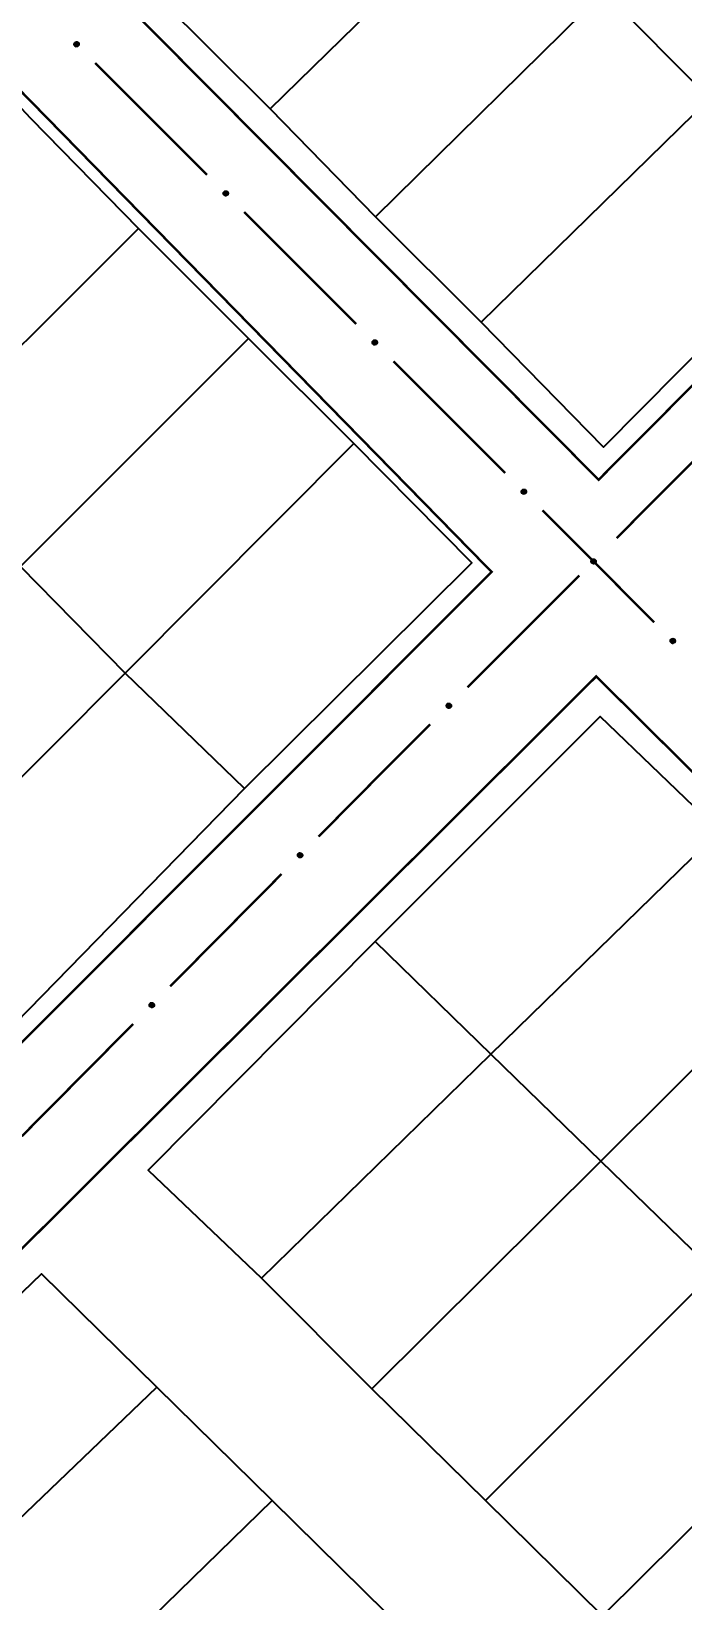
# Model space of a CAD drawing. Extents: x 205150 to 206910, y 4858726 to 4860849.
# Drawn here: x 205936.5 to 205985.9, y 4860398.1 to 4860517.1 of the extents above; entities that cross this region are included whole.
import ezdxf

# ---------------------------------------------------------------- set-up
doc = ezdxf.new("R2010")
doc.units = 0
doc.header["$LTSCALE"] = 1.5
doc.header["$MEASUREMENT"] = 0
doc.linetypes.add('TRACO_25', pattern=[8, 3, -1, 1, -1, 1, -1])
for name, color, linetype in [('CD-MALHA-LOTES', 7, 'CONTINUOUS'), ('RU-QUADRAS', 6, 'CONTINUOUS'), ('SV-EIXO-RUA-N-PAV', 6, 'CONTINUOUS'), ('SV-RUA-NAO-PAV-S-GUIA-C-GUIA', 7, 'CONTINUOUS'), ('SV-TXT-RUA-N-PAV-S-GUIA-C-GUIA', 7, 'CONTINUOUS')]:
    doc.layers.add(name, color=color, linetype=linetype)
doc.styles.add('ARIAL', font='ARIAL.TTF')

msp = doc.modelspace()

# ---------------------------------------------------------------- linework, layer by layer
at = {"layer": 'CD-MALHA-LOTES'}
for points in [[(205954.59, 4860511.24), (205971.92, 4860528.18)], [(205946.05, 4860519.76), (205954.59, 4860511.24)], [(205979.92, 4860520.13), (205962.59, 4860503.06)], [(205979.92, 4860520.13), (205987.97, 4860512.02)], [(205954.59, 4860511.24), (205962.59, 4860503.06)], [(205970.6, 4860495.06), (205987.97, 4860512.02)], [(205936.43, 4860510.52), (205944.6, 4860502.17)], [(205962.59, 4860503.06), (205970.6, 4860495.06)], [(205996.97, 4860502.81), (205979.89, 4860485.57), (205970.6, 4860495.06)], [(205944.6, 4860502.17), (205927.34, 4860484.98)], [(205944.6, 4860502.17), (205952.96, 4860493.82)], [(205935.65, 4860476.52), (205952.96, 4860493.82)], [(205952.96, 4860493.82), (205960.94, 4860485.85)], [(205960.94, 4860485.85), (205943.58, 4860468.44)], [(205952.65, 4860459.7), (205969.9, 4860476.82), (205960.94, 4860485.85)], [(205935.65, 4860476.52), (205943.58, 4860468.44)], [(205943.58, 4860468.44), (205926.19, 4860451)], [(205952.65, 4860459.7), (205943.58, 4860468.44)], [(205988.7, 4860456.45), (205979.64, 4860465.15), (205962.56, 4860448.08)], [(205952.65, 4860459.7), (205935.24, 4860441.86), (205926.19, 4860451)], [(205971.35, 4860439.53), (205988.7, 4860456.45)], [(205962.56, 4860448.08), (205945.33, 4860430.73), (205953.94, 4860422.55)], [(205962.56, 4860448.08), (205971.35, 4860439.53)], [(205996.76, 4860448.4), (205979.69, 4860431.42)], [(205953.94, 4860422.55), (205971.35, 4860439.53)], [(205971.35, 4860439.53), (205979.69, 4860431.42)], [(205979.69, 4860431.42), (205962.32, 4860414.14)], [(205979.69, 4860431.42), (205988.32, 4860423.04)], [(205918.48, 4860404.79), (205937.25, 4860422.88), (205946, 4860414.28)], [(205970.93, 4860405.67), (205988.32, 4860423.04)], [(205962.32, 4860414.14), (205953.94, 4860422.55)], [(205927.38, 4860396.45), (205946, 4860414.28)], [(205946, 4860414.28), (205954.75, 4860405.68)], [(205970.93, 4860405.67), (205962.32, 4860414.14)], [(205997.33, 4860414.28), (205979.82, 4860396.93)], [(205954.75, 4860405.68), (205936.52, 4860387.89)], [(205954.75, 4860405.68), (205963.41, 4860397.15)], [(205979.82, 4860396.93), (205970.93, 4860405.67)]]:
    msp.add_lwpolyline(points, dxfattribs=at)
at = {"layer": 'RU-QUADRAS', "linetype": 'Continuous'}
msp.add_lwpolyline([(206019.38, 4860524.49), (205996.97, 4860502.81), (205979.89, 4860485.57), (205970.6, 4860495.06), (205962.59, 4860503.06), (205954.59, 4860511.24), (205946.05, 4860519.76)], dxfattribs=at)
at = {"layer": 'RU-QUADRAS'}
for points in [[(205859.47, 4860518.89), (205867.96, 4860510.27), (205876.3, 4860501.8), (205884.97, 4860492.54), (205893.02, 4860484.36), (205901.36, 4860476.17), (205909.85, 4860467.55), (205918.16, 4860459.03), (205926.19, 4860451), (205935.24, 4860441.86), (205952.65, 4860459.7), (205969.9, 4860476.82), (205960.94, 4860485.85), (205952.96, 4860493.82), (205944.6, 4860502.17), (205936.43, 4860510.52), (205928.45, 4860519.06)], [(206066.08, 4860380.88), (206057.3, 4860389.69), (206048.41, 4860398.01), (206040.12, 4860406.57), (206031.54, 4860414.6), (206023.48, 4860422.38), (206014.31, 4860431.12), (206005.37, 4860440.08), (205996.76, 4860448.4), (205988.7, 4860456.45), (205979.64, 4860465.15), (205962.56, 4860448.08), (205945.33, 4860430.73), (205953.94, 4860422.55), (205962.32, 4860414.14), (205970.93, 4860405.67), (205979.82, 4860396.93), (205988.43, 4860388.74), (205996.82, 4860380.21), (206005.43, 4860371.74), (206014.32, 4860363.55), (206022.83, 4860355.16), (206031.44, 4860346.42), (206044.78, 4860333.23)]]:
    msp.add_lwpolyline(points, dxfattribs=at)
msp.add_lwpolyline([(205937.25, 4860422.88), (205918.48, 4860404.79), (205902.09, 4860388.13), (205910.15, 4860379.95), (205919.05, 4860370.86), (205927.52, 4860362.54), (205936.61, 4860353.49), (205944.89, 4860345.05), (205958.21, 4860331.31), (205976.03, 4860333.46), (205991.72, 4860335), (206010.49, 4860335.16), (206027.57, 4860334.88), (205998.45, 4860362.96), (205989.56, 4860371.56), (205980.64, 4860380.08), (205971.88, 4860388.83), (205963.41, 4860397.15), (205954.75, 4860405.68), (205946, 4860414.28)], close=True, dxfattribs=at)
at = {"layer": 'SV-EIXO-RUA-N-PAV', "flags": 128}
for points in [[(205939.88, 4860516.32), (205939.93, 4860516.32), (205939.97, 4860516.31), (205940.01, 4860516.3), (205940.03, 4860516.27), (205940.05, 4860516.25), (205940.07, 4860516.21), (205940.08, 4860516.17), (205940.08, 4860516.12), (205940.07, 4860516.08), (205940.05, 4860516.05), (205940.03, 4860516.02), (205940.01, 4860516), (205939.97, 4860515.98), (205939.93, 4860515.97), (205939.88, 4860515.97), (205939.84, 4860515.98), (205939.81, 4860516), (205939.78, 4860516.02), (205939.76, 4860516.05), (205939.74, 4860516.08), (205939.73, 4860516.12), (205939.73, 4860516.17), (205939.74, 4860516.21), (205939.76, 4860516.25), (205939.78, 4860516.27), (205939.81, 4860516.3), (205939.84, 4860516.31), (205939.88, 4860516.32)], [(205951.2, 4860505.01), (205951.24, 4860505.01), (205951.29, 4860505), (205951.32, 4860504.98), (205951.34, 4860504.96), (205951.37, 4860504.93), (205951.38, 4860504.9), (205951.4, 4860504.86), (205951.4, 4860504.81), (205951.38, 4860504.77), (205951.37, 4860504.74), (205951.35, 4860504.71), (205951.32, 4860504.69), (205951.29, 4860504.67), (205951.24, 4860504.66), (205951.2, 4860504.66), (205951.15, 4860504.67), (205951.12, 4860504.69), (205951.1, 4860504.71), (205951.07, 4860504.74), (205951.06, 4860504.77), (205951.04, 4860504.81), (205951.05, 4860504.86), (205951.05, 4860504.9), (205951.07, 4860504.93), (205951.1, 4860504.96), (205951.12, 4860504.98), (205951.15, 4860505), (205951.2, 4860505.01)], [(205962.51, 4860493.7), (205962.56, 4860493.7), (205962.6, 4860493.69), (205962.63, 4860493.67), (205962.66, 4860493.65), (205962.68, 4860493.62), (205962.7, 4860493.59), (205962.71, 4860493.55), (205962.71, 4860493.5), (205962.7, 4860493.45), (205962.68, 4860493.42), (205962.66, 4860493.39), (205962.63, 4860493.37), (205962.6, 4860493.36), (205962.56, 4860493.35), (205962.51, 4860493.35), (205962.47, 4860493.35), (205962.44, 4860493.37), (205962.41, 4860493.4), (205962.39, 4860493.42), (205962.37, 4860493.46), (205962.36, 4860493.5), (205962.36, 4860493.55), (205962.37, 4860493.59), (205962.39, 4860493.62), (205962.41, 4860493.64), (205962.44, 4860493.67), (205962.47, 4860493.69), (205962.51, 4860493.7)], [(205973.82, 4860482.38), (205973.87, 4860482.38), (205973.91, 4860482.37), (205973.95, 4860482.36), (205973.97, 4860482.33), (205974, 4860482.3), (205974.01, 4860482.27), (205974.02, 4860482.23), (205974.02, 4860482.18), (205974.01, 4860482.14), (205974, 4860482.11), (205973.97, 4860482.08), (205973.95, 4860482.06), (205973.91, 4860482.04), (205973.87, 4860482.03), (205973.82, 4860482.03), (205973.78, 4860482.04), (205973.75, 4860482.06), (205973.72, 4860482.08), (205973.7, 4860482.11), (205973.68, 4860482.14), (205973.67, 4860482.18), (205973.67, 4860482.23), (205973.68, 4860482.27), (205973.7, 4860482.3), (205973.72, 4860482.33), (205973.75, 4860482.35), (205973.78, 4860482.37), (205973.82, 4860482.38)], [(205979.31, 4860476.94), (205979.31, 4860476.89), (205979.31, 4860476.85), (205979.29, 4860476.81), (205979.26, 4860476.79), (205979.24, 4860476.77), (205979.2, 4860476.75), (205979.16, 4860476.74), (205979.12, 4860476.74), (205979.07, 4860476.75), (205979.04, 4860476.77), (205979.01, 4860476.79), (205978.99, 4860476.82), (205978.97, 4860476.85), (205978.96, 4860476.89), (205978.96, 4860476.94), (205978.97, 4860476.98), (205978.99, 4860477.01), (205979.01, 4860477.04), (205979.04, 4860477.06), (205979.07, 4860477.08), (205979.12, 4860477.09), (205979.16, 4860477.09), (205979.2, 4860477.08), (205979.24, 4860477.06), (205979.26, 4860477.04), (205979.29, 4860477.01), (205979.3, 4860476.98), (205979.31, 4860476.94)], [(205985.12, 4860471.05), (205985.17, 4860471.06), (205985.21, 4860471.05), (205985.25, 4860471.03), (205985.27, 4860471), (205985.3, 4860470.98), (205985.31, 4860470.94), (205985.32, 4860470.9), (205985.32, 4860470.86), (205985.31, 4860470.81), (205985.3, 4860470.78), (205985.27, 4860470.75), (205985.25, 4860470.73), (205985.21, 4860470.71), (205985.17, 4860470.7), (205985.12, 4860470.7), (205985.08, 4860470.71), (205985.05, 4860470.73), (205985.02, 4860470.76), (205985, 4860470.78), (205984.98, 4860470.81), (205984.97, 4860470.86), (205984.97, 4860470.9), (205984.98, 4860470.95), (205985, 4860470.98), (205985.02, 4860471), (205985.05, 4860471.03), (205985.08, 4860471.05), (205985.12, 4860471.05)], [(205968.33, 4860465.98), (205968.33, 4860465.94), (205968.32, 4860465.89), (205968.3, 4860465.86), (205968.28, 4860465.84), (205968.25, 4860465.81), (205968.22, 4860465.8), (205968.18, 4860465.79), (205968.13, 4860465.78), (205968.09, 4860465.8), (205968.06, 4860465.81), (205968.03, 4860465.84), (205968.01, 4860465.86), (205967.99, 4860465.9), (205967.98, 4860465.94), (205967.98, 4860465.99), (205967.99, 4860466.03), (205968.01, 4860466.06), (205968.03, 4860466.09), (205968.06, 4860466.11), (205968.09, 4860466.13), (205968.13, 4860466.14), (205968.18, 4860466.14), (205968.22, 4860466.13), (205968.25, 4860466.11), (205968.28, 4860466.08), (205968.3, 4860466.06), (205968.32, 4860466.03), (205968.33, 4860465.98)], [(205957.04, 4860454.65), (205957.04, 4860454.6), (205957.03, 4860454.56), (205957.02, 4860454.52), (205956.99, 4860454.5), (205956.97, 4860454.48), (205956.93, 4860454.46), (205956.89, 4860454.45), (205956.85, 4860454.45), (205956.8, 4860454.46), (205956.77, 4860454.47), (205956.74, 4860454.5), (205956.72, 4860454.52), (205956.7, 4860454.56), (205956.69, 4860454.6), (205956.69, 4860454.65), (205956.7, 4860454.69), (205956.72, 4860454.72), (205956.74, 4860454.75), (205956.77, 4860454.77), (205956.8, 4860454.79), (205956.84, 4860454.8), (205956.89, 4860454.8), (205956.93, 4860454.79), (205956.96, 4860454.77), (205956.99, 4860454.75), (205957.01, 4860454.72), (205957.03, 4860454.69), (205957.04, 4860454.65)], [(205945.78, 4860443.28), (205945.78, 4860443.23), (205945.78, 4860443.19), (205945.76, 4860443.15), (205945.73, 4860443.13), (205945.71, 4860443.11), (205945.68, 4860443.09), (205945.64, 4860443.08), (205945.59, 4860443.08), (205945.54, 4860443.09), (205945.51, 4860443.11), (205945.48, 4860443.13), (205945.46, 4860443.15), (205945.44, 4860443.19), (205945.43, 4860443.23), (205945.43, 4860443.28), (205945.44, 4860443.32), (205945.46, 4860443.35), (205945.48, 4860443.38), (205945.51, 4860443.4), (205945.54, 4860443.42), (205945.58, 4860443.43), (205945.63, 4860443.43), (205945.67, 4860443.42), (205945.71, 4860443.4), (205945.73, 4860443.38), (205945.76, 4860443.35), (205945.77, 4860443.32), (205945.78, 4860443.28)]]:
    msp.add_lwpolyline(points, close=True, dxfattribs=at)
for points in [[(205939.73, 4860516.17), (205939.97, 4860515.98)], [(205939.73, 4860516.12), (205939.93, 4860515.97)], [(205939.74, 4860516.21), (205940.01, 4860516)], [(205939.74, 4860516.19), (205939.98, 4860515.99)], [(205939.74, 4860516.15), (205939.95, 4860515.98)], [(205939.74, 4860516.1), (205939.9, 4860515.98)], [(205939.74, 4860516.08), (205939.88, 4860515.97)], [(205939.75, 4860516.23), (205940.02, 4860516.01)], [(205939.75, 4860516.06), (205939.86, 4860515.98)], [(205939.76, 4860516.25), (205940.03, 4860516.02)], [(205939.76, 4860516.05), (205939.84, 4860515.98)], [(205939.77, 4860516.26), (205940.04, 4860516.03)], [(205939.78, 4860516.27), (205940.05, 4860516.05)], [(205939.8, 4860516.28), (205940.06, 4860516.07)], [(205939.81, 4860516.3), (205940.07, 4860516.08)], [(205939.83, 4860516.3), (205940.07, 4860516.11)], [(205939.84, 4860516.31), (205940.08, 4860516.12)], [(205939.86, 4860516.32), (205940.08, 4860516.15)], [(205939.88, 4860516.32), (205940.08, 4860516.17)], [(205939.91, 4860516.32), (205940.07, 4860516.2)], [(205939.93, 4860516.32), (205940.07, 4860516.21)], [(205939.96, 4860516.32), (205940.06, 4860516.24)], [(205939.97, 4860516.31), (205940.05, 4860516.25)], [(205951.12, 4860504.98), (205951.38, 4860504.77)], [(205951.14, 4860504.99), (205951.39, 4860504.79)], [(205951.15, 4860505), (205951.4, 4860504.81)], [(205951.17, 4860505), (205951.39, 4860504.84)], [(205951.2, 4860505.01), (205951.4, 4860504.86)], [(205951.22, 4860505.01), (205951.38, 4860504.89)], [(205951.24, 4860505.01), (205951.38, 4860504.9)], [(205951.27, 4860505), (205951.37, 4860504.92)], [(205951.29, 4860505), (205951.37, 4860504.93)], [(205951.04, 4860504.81), (205951.24, 4860504.66)], [(205951.05, 4860504.9), (205951.32, 4860504.69)], [(205951.05, 4860504.88), (205951.3, 4860504.68)], [(205951.05, 4860504.86), (205951.29, 4860504.67)], [(205951.05, 4860504.83), (205951.26, 4860504.67)], [(205951.06, 4860504.79), (205951.21, 4860504.66)], [(205951.06, 4860504.77), (205951.2, 4860504.66)], [(205951.07, 4860504.93), (205951.35, 4860504.71)], [(205951.07, 4860504.91), (205951.33, 4860504.7)], [(205951.07, 4860504.75), (205951.17, 4860504.67)], [(205951.07, 4860504.74), (205951.15, 4860504.67)], [(205951.09, 4860504.94), (205951.35, 4860504.72)], [(205951.1, 4860504.96), (205951.37, 4860504.74)], [(205951.11, 4860504.97), (205951.37, 4860504.76)], [(205962.36, 4860493.56), (205962.61, 4860493.37)], [(205962.36, 4860493.55), (205962.6, 4860493.36)], [(205962.36, 4860493.52), (205962.58, 4860493.35)], [(205962.36, 4860493.5), (205962.56, 4860493.35)], [(205962.37, 4860493.59), (205962.63, 4860493.37)], [(205962.37, 4860493.47), (205962.53, 4860493.35)], [(205962.37, 4860493.46), (205962.51, 4860493.35)], [(205962.38, 4860493.6), (205962.64, 4860493.39)], [(205962.38, 4860493.44), (205962.48, 4860493.35)], [(205962.39, 4860493.62), (205962.66, 4860493.39)], [(205962.39, 4860493.42), (205962.47, 4860493.35)], [(205962.4, 4860493.63), (205962.67, 4860493.41)], [(205962.41, 4860493.64), (205962.68, 4860493.42)], [(205962.43, 4860493.65), (205962.69, 4860493.44)], [(205962.44, 4860493.67), (205962.7, 4860493.45)], [(205962.46, 4860493.67), (205962.7, 4860493.48)], [(205962.47, 4860493.69), (205962.71, 4860493.5)], [(205962.49, 4860493.69), (205962.71, 4860493.52)], [(205962.51, 4860493.7), (205962.71, 4860493.55)], [(205962.54, 4860493.69), (205962.7, 4860493.57)], [(205962.56, 4860493.7), (205962.7, 4860493.59)], [(205962.58, 4860493.69), (205962.68, 4860493.61)], [(205962.6, 4860493.69), (205962.68, 4860493.62)], [(205973.75, 4860482.35), (205974.01, 4860482.14)], [(205973.77, 4860482.36), (205974.02, 4860482.17)], [(205973.78, 4860482.37), (205974.02, 4860482.18)], [(205973.8, 4860482.38), (205974.02, 4860482.21)], [(205973.82, 4860482.38), (205974.02, 4860482.23)], [(205973.85, 4860482.38), (205974.01, 4860482.26)], [(205973.87, 4860482.38), (205974.01, 4860482.27)], [(205973.9, 4860482.38), (205974, 4860482.29)], [(205973.91, 4860482.37), (205974, 4860482.3)], [(205973.67, 4860482.23), (205973.91, 4860482.04)], [(205973.67, 4860482.18), (205973.87, 4860482.03)], [(205973.68, 4860482.27), (205973.95, 4860482.06)], [(205973.68, 4860482.25), (205973.93, 4860482.05)], [(205973.68, 4860482.21), (205973.89, 4860482.04)], [(205973.68, 4860482.16), (205973.84, 4860482.04)], [(205973.68, 4860482.14), (205973.82, 4860482.03)], [(205973.69, 4860482.29), (205973.96, 4860482.07)], [(205973.69, 4860482.12), (205973.8, 4860482.04)], [(205973.7, 4860482.3), (205973.97, 4860482.08)], [(205973.7, 4860482.11), (205973.78, 4860482.04)], [(205973.71, 4860482.32), (205973.98, 4860482.09)], [(205973.72, 4860482.33), (205974, 4860482.11)], [(205973.74, 4860482.34), (205974, 4860482.13)], [(205979.12, 4860477.09), (205978.96, 4860476.89)], [(205979.07, 4860477.08), (205978.96, 4860476.94)], [(205979.16, 4860477.09), (205978.97, 4860476.85)], [(205979.14, 4860477.09), (205978.97, 4860476.87)], [(205979.09, 4860477.08), (205978.97, 4860476.92)], [(205979.06, 4860477.07), (205978.97, 4860476.97)], [(205979.04, 4860477.06), (205978.97, 4860476.98)], [(205979.18, 4860477.08), (205978.98, 4860476.84)], [(205979.2, 4860477.08), (205978.99, 4860476.82)], [(205979.22, 4860477.07), (205979, 4860476.81)], [(205979.24, 4860477.06), (205979.01, 4860476.79)], [(205979.25, 4860477.05), (205979.03, 4860476.78)], [(205979.26, 4860477.04), (205979.04, 4860476.77)], [(205979.27, 4860477.02), (205979.06, 4860476.76)], [(205979.29, 4860477.01), (205979.07, 4860476.75)], [(205979.29, 4860476.99), (205979.1, 4860476.75)], [(205979.3, 4860476.98), (205979.12, 4860476.74)], [(205979.31, 4860476.96), (205979.14, 4860476.74)], [(205979.31, 4860476.94), (205979.16, 4860476.74)], [(205979.31, 4860476.91), (205979.19, 4860476.75)], [(205979.31, 4860476.89), (205979.2, 4860476.75)], [(205979.31, 4860476.87), (205979.23, 4860476.77)], [(205979.31, 4860476.85), (205979.24, 4860476.77)], [(205984.97, 4860470.9), (205985.21, 4860470.71)], [(205984.97, 4860470.86), (205985.17, 4860470.7)], [(205984.98, 4860470.95), (205985.25, 4860470.73)], [(205984.98, 4860470.92), (205985.22, 4860470.73)], [(205984.98, 4860470.88), (205985.19, 4860470.71)], [(205984.98, 4860470.83), (205985.14, 4860470.71)], [(205984.98, 4860470.81), (205985.12, 4860470.7)], [(205984.99, 4860470.96), (205985.26, 4860470.74)], [(205984.99, 4860470.8), (205985.1, 4860470.71)], [(205985, 4860470.98), (205985.27, 4860470.75)], [(205985, 4860470.78), (205985.08, 4860470.71)], [(205985.01, 4860470.99), (205985.28, 4860470.77)], [(205985.02, 4860471), (205985.3, 4860470.78)], [(205985.04, 4860471.01), (205985.3, 4860470.8)], [(205985.05, 4860471.03), (205985.31, 4860470.81)], [(205985.07, 4860471.03), (205985.31, 4860470.84)], [(205985.08, 4860471.05), (205985.32, 4860470.86)], [(205985.1, 4860471.05), (205985.32, 4860470.88)], [(205985.12, 4860471.05), (205985.32, 4860470.9)], [(205985.15, 4860471.05), (205985.31, 4860470.93)], [(205985.17, 4860471.06), (205985.31, 4860470.94)], [(205985.2, 4860471.05), (205985.3, 4860470.97)], [(205985.21, 4860471.05), (205985.3, 4860470.98)], [(205968.13, 4860466.14), (205967.98, 4860465.94)], [(205968.09, 4860466.13), (205967.98, 4860465.99)], [(205968.18, 4860466.14), (205967.99, 4860465.9)], [(205968.16, 4860466.13), (205967.99, 4860465.92)], [(205968.11, 4860466.13), (205967.99, 4860465.97)], [(205968.06, 4860466.11), (205967.99, 4860466.03)], [(205968.07, 4860466.11), (205967.99, 4860466.01)], [(205968.2, 4860466.13), (205968, 4860465.88)], [(205968.22, 4860466.13), (205968.01, 4860465.86)], [(205968.24, 4860466.12), (205968.02, 4860465.85)], [(205968.25, 4860466.11), (205968.03, 4860465.84)], [(205968.27, 4860466.1), (205968.04, 4860465.83)], [(205968.28, 4860466.08), (205968.06, 4860465.81)], [(205968.29, 4860466.07), (205968.08, 4860465.81)], [(205968.3, 4860466.06), (205968.09, 4860465.8)], [(205968.31, 4860466.04), (205968.12, 4860465.79)], [(205968.32, 4860466.03), (205968.13, 4860465.78)], [(205968.33, 4860466.01), (205968.16, 4860465.79)], [(205968.33, 4860465.98), (205968.18, 4860465.79)], [(205968.33, 4860465.96), (205968.21, 4860465.8)], [(205968.33, 4860465.94), (205968.22, 4860465.8)], [(205968.33, 4860465.91), (205968.24, 4860465.81)], [(205968.32, 4860465.89), (205968.25, 4860465.81)], [(205956.84, 4860454.8), (205956.69, 4860454.6)], [(205956.8, 4860454.79), (205956.69, 4860454.65)], [(205956.89, 4860454.8), (205956.7, 4860454.56)], [(205956.87, 4860454.79), (205956.7, 4860454.58)], [(205956.82, 4860454.79), (205956.7, 4860454.63)], [(205956.77, 4860454.77), (205956.7, 4860454.69)], [(205956.78, 4860454.77), (205956.7, 4860454.67)], [(205956.91, 4860454.79), (205956.71, 4860454.54)], [(205956.93, 4860454.79), (205956.72, 4860454.52)], [(205956.95, 4860454.78), (205956.73, 4860454.51)], [(205956.96, 4860454.77), (205956.74, 4860454.5)], [(205956.98, 4860454.76), (205956.76, 4860454.49)], [(205956.99, 4860454.75), (205956.77, 4860454.47)], [(205957, 4860454.73), (205956.79, 4860454.47)], [(205957.01, 4860454.72), (205956.8, 4860454.46)], [(205957.02, 4860454.7), (205956.83, 4860454.45)], [(205957.03, 4860454.69), (205956.85, 4860454.45)], [(205957.04, 4860454.67), (205956.87, 4860454.45)], [(205957.04, 4860454.65), (205956.89, 4860454.45)], [(205957.04, 4860454.62), (205956.92, 4860454.46)], [(205957.04, 4860454.6), (205956.93, 4860454.46)], [(205957.04, 4860454.57), (205956.96, 4860454.47)], [(205957.03, 4860454.56), (205956.97, 4860454.48)], [(205945.58, 4860443.43), (205945.43, 4860443.23)], [(205945.54, 4860443.42), (205945.43, 4860443.28)], [(205945.63, 4860443.43), (205945.44, 4860443.19)], [(205945.61, 4860443.43), (205945.44, 4860443.21)], [(205945.56, 4860443.42), (205945.44, 4860443.26)], [(205945.53, 4860443.41), (205945.44, 4860443.3)], [(205945.51, 4860443.4), (205945.44, 4860443.32)], [(205945.67, 4860443.42), (205945.46, 4860443.15)], [(205945.65, 4860443.42), (205945.46, 4860443.18)], [(205945.69, 4860443.41), (205945.47, 4860443.14)], [(205945.71, 4860443.4), (205945.48, 4860443.13)], [(205945.72, 4860443.39), (205945.5, 4860443.12)], [(205945.73, 4860443.38), (205945.51, 4860443.11)], [(205945.74, 4860443.36), (205945.53, 4860443.1)], [(205945.76, 4860443.35), (205945.54, 4860443.09)], [(205945.76, 4860443.33), (205945.57, 4860443.09)], [(205945.77, 4860443.32), (205945.59, 4860443.08)], [(205945.78, 4860443.3), (205945.61, 4860443.08)], [(205945.78, 4860443.28), (205945.64, 4860443.08)], [(205945.78, 4860443.25), (205945.66, 4860443.09)], [(205945.78, 4860443.23), (205945.68, 4860443.09)], [(205945.78, 4860443.21), (205945.7, 4860443.11)], [(205945.78, 4860443.19), (205945.71, 4860443.11)]]:
    msp.add_lwpolyline(points, dxfattribs=at)
at = {"layer": 'SV-EIXO-RUA-N-PAV', "const_width": 0.18, "flags": 128}
for points in [[(205941.32, 4860514.73), (205949.81, 4860506.24)], [(205952.63, 4860503.42), (205961.12, 4860494.93)], [(205963.95, 4860492.1), (205972.43, 4860483.62)], [(205989.36, 4860487.18), (205984.41, 4860482.23)], [(205984.16, 4860481.98), (205980.89, 4860478.68)], [(205984.41, 4860482.23), (205984.16, 4860481.98)], [(205975.26, 4860480.79), (205978.8, 4860477.25)], [(205978.8, 4860477.25), (205979.13, 4860476.92)], [(205979.13, 4860476.92), (205983.74, 4860472.29)], [(205978.06, 4860475.85), (205969.57, 4860467.37)], [(205966.74, 4860464.55), (205963.9, 4860461.72)], [(205963.27, 4860461.09), (205958.27, 4860456.04)], [(205963.9, 4860461.72), (205963.27, 4860461.09)], [(205955.46, 4860453.2), (205947.01, 4860444.68)], [(205944.2, 4860441.83), (205935.75, 4860433.31)]]:
    msp.add_lwpolyline(points, dxfattribs=at)
at = {"layer": 'SV-RUA-NAO-PAV-S-GUIA-C-GUIA', "linetype": 'TRACO_25', "const_width": 0.18, "flags": 128}
for points in [[(205835.3, 4860630.27), (205833.43, 4860628.45), (205852.9, 4860609.17), (205934.5, 4860528.38), (205979.52, 4860483.11), (206020.33, 4860524.12), (206027.68, 4860516.69)], [(205796.49, 4860490.24), (205891.32, 4860395.96), (205971.4, 4860476.12), (205841.08, 4860609.16), (205828.29, 4860622.21), (205814.95, 4860609.12), (205796.49, 4860591.01)], [(205949.49, 4860337.09), (205899.11, 4860388.28), (205979.34, 4860468.19), (206067.69, 4860380.58), (206118.08, 4860331.99), (206129.01, 4860322.1), (206140.62, 4860320.62)]]:
    msp.add_lwpolyline(points, dxfattribs=at)

# ---------------------------------------------------------------- texts
at = {"layer": 'SV-TXT-RUA-N-PAV-S-GUIA-C-GUIA', "style": 'ARIAL', "width": 0.7}
for s, p in [('RUA                                                                                                                                                                                 SN 1', (205895.18, 4860557.03)), ('RUA                                                                                                                                                                                 SN 1', (205895.18, 4860557.03)), ('RUA                                                                                                                                                                                 SN 2', (205867.04, 4860501.15))]:
    msp.add_text(s, height=4, rotation=315, dxfattribs=at).set_placement(p)

doc.saveas('drawing.dxf')
